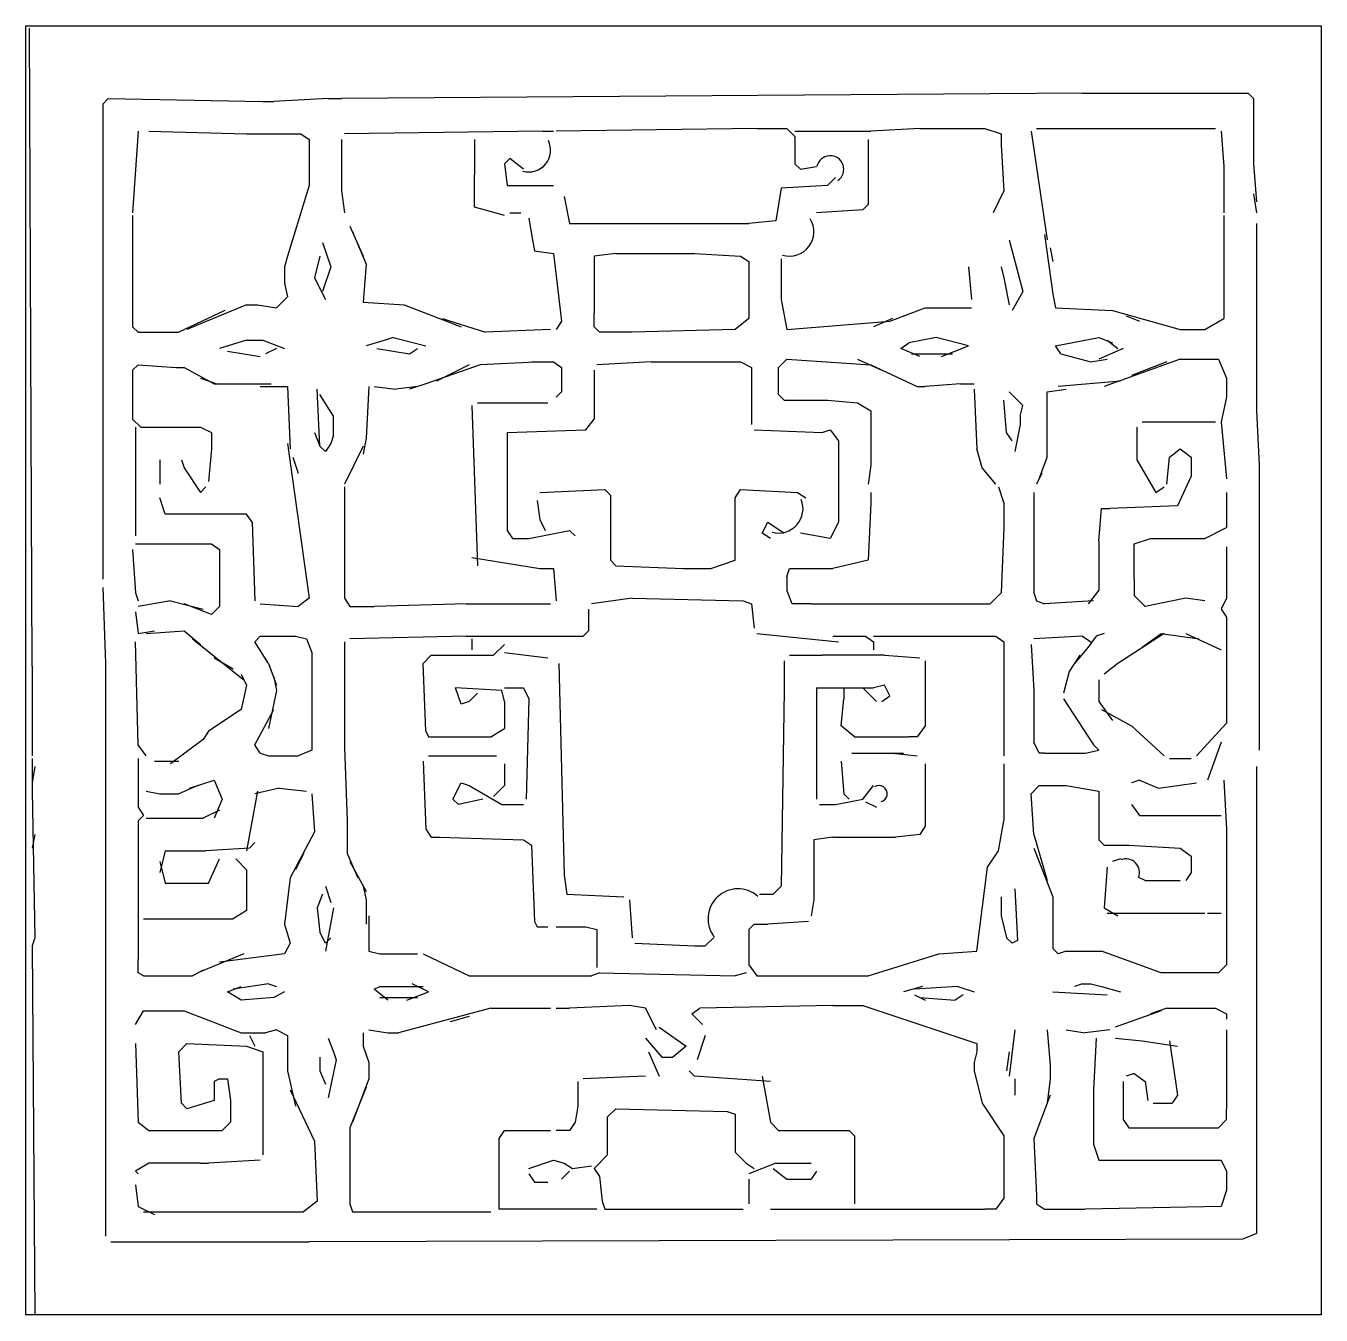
# Model space of a CAD drawing. Extents: x -42728 to 99010, y -18674 to 47645.
# Drawn here: x 66834 to 69220, y 41670 to 44044 of the extents above; entities that cross this region are included whole.
import ezdxf

# ---------------------------------------------------------------- set-up
doc = ezdxf.new("R2010")
doc.units = 0
doc.header["$LTSCALE"] = 100
doc.header["$MEASUREMENT"] = 0
doc.layers.get('0').update_dxf_attribs({"linetype": 'CONTINUOUS'})
doc.layers.add('家具', color=223, linetype='CONTINUOUS')
doc.styles.get("Standard").update_dxf_attribs({"font": 'ISOCP'})

# ---------------------------------------------------------------- blocks, each defined once
blk = doc.blocks.new('A$C6E686667')
at = {"layer": '家具', "color": 3}
for p, q in [((1966.8, 3522.3), (1966.8, 5896.3)), ((1966.8, 5896.3), (4353.1, 5896.3)), ((4353.1, 5896.3), (4353.1, 3522.3)), ((1978.5, 4717.2), (1973.5, 5892.4)), ((2108.5, 5752.3), (2118.5, 5762.3)), ((2108.5, 5752.3), (2108.5, 5722.3)), ((2118.5, 5762.3), (2403.5, 5757.3)), ((2403.5, 5757.3), (2423.5, 5757.3)), ((2523.5, 5762.3), (2423.5, 5757.3)), ((2523.5, 5762.3), (2548.5, 5762.3)), ((3913.7, 5772.3), (2548.5, 5762.3)), ((3913.7, 5772.3), (4038.7, 5772.3)), ((4038.7, 5772.3), (4183.8, 5772.3)), ((4183.8, 5772.3), (4218.8, 5772.3)), ((4218.8, 5772.3), (4228.8, 5762.3)), ((4228.8, 5762.3), (4228.8, 5642.3)), ((2108.5, 5722.3), (2108.5, 5162.3)), ((3313.6, 5707.3), (2943.6, 5702.3)), ((3313.6, 5707.3), (3328.6, 5707.3)), ((3328.6, 5707.3), (3343.6, 5707.3)), ((3343.6, 5707.3), (3368.7, 5707.3)), ((3368.7, 5707.3), (3383.7, 5692.3)), ((3613.7, 5707.3), (3523.7, 5702.3)), ((3613.7, 5707.3), (3708.7, 5707.3)), ((3708.7, 5707.3), (3733.7, 5707.3)), ((3733.7, 5707.3), (3763.7, 5697.3)), ((3828.7, 5707.3), (3853.7, 5707.3)), ((3853.7, 5707.3), (4158.8, 5707.3)), ((2173.5, 5702.3), (2163.5, 5552.3)), ((2193.5, 5702.3), (2373.5, 5697.3)), ((2373.5, 5697.3), (2403.5, 5697.3)), ((2403.5, 5697.3), (2473.5, 5697.3)), ((2473.5, 5697.3), (2488.5, 5687.3)), ((2488.5, 5687.3), (2488.5, 5667.3)), ((2548.5, 5687.3), (2548.5, 5592.3)), ((2918.6, 5702.3), (2553.5, 5697.3)), ((2793.6, 5687.3), (2793.6, 5662.3)), ((2918.6, 5702.3), (2938.6, 5702.3)), ((3383.7, 5702.3), (3503.7, 5702.3)), ((3383.7, 5692.3), (3383.7, 5642.3)), ((3503.7, 5702.3), (3523.7, 5702.3)), ((3518.7, 5687.3), (3518.7, 5567.3)), ((3763.7, 5697.3), (3763.7, 5677.3)), ((3818.7, 5702.3), (3848.7, 5502.3)), ((4168.8, 5702.3), (4173.8, 5637.3)), ((2488.5, 5667.3), (2488.5, 5602.3)), ((2793.6, 5662.3), (2793.6, 5637.3)), ((3763.7, 5677.3), (3768.7, 5592.3)), ((2793.6, 5637.3), (2793.6, 5622.3)), ((2858.6, 5652.3), (2848.6, 5642.3)), ((2848.6, 5642.3), (2853.6, 5602.3)), ((2883.6, 5632.3), (2858.6, 5652.3)), ((3383.7, 5642.3), (3393.7, 5632.3)), ((3393.7, 5632.3), (3423.7, 5637.3)), ((4173.8, 5637.3), (4173.8, 5552.3)), ((4228.8, 5642.3), (4233.8, 5572.3)), ((2793.6, 5562.3), (2793.6, 5622.3)), ((3458.7, 5617.3), (3443.7, 5602.3)), ((2488.5, 5602.3), (2448.5, 5472.3)), ((2548.5, 5592.3), (2553.5, 5552.3)), ((2853.6, 5602.3), (2938.6, 5602.3)), ((3358.6, 5597.3), (3348.6, 5537.3)), ((3443.7, 5602.3), (3358.6, 5597.3)), ((3768.7, 5592.3), (3748.7, 5552.3)), ((4228.8, 5587.3), (4233.8, 5552.3)), ((2848.6, 5547.3), (2793.6, 5562.3)), ((2958.6, 5582.3), (2968.6, 5532.3)), ((3518.7, 5567.3), (3508.7, 5557.3)), ((2163.5, 5547.3), (2163.5, 5492.3)), ((2858.6, 5552.3), (2878.6, 5552.3)), ((2893.6, 5542.3), (2898.6, 5512.3)), ((3348.6, 5537.3), (3298.6, 5532.3)), ((3508.7, 5557.3), (3423.7, 5552.3)), ((4173.8, 5547.3), (4173.8, 5357.3)), ((2563.5, 5527.3), (2588.5, 5472.3)), ((2568.5, 5517.3), (2593.6, 5457.3)), ((2968.6, 5532.3), (3043.6, 5532.3)), ((3043.6, 5532.3), (3253.6, 5532.3)), ((3253.6, 5532.3), (3268.6, 5532.3)), ((3268.6, 5532.3), (3298.6, 5532.3)), ((4233.8, 5532.3), (4233.8, 5517.3)), ((4233.8, 5517.3), (4233.8, 5372.3)), ((2163.5, 5492.3), (2163.5, 5472.3)), ((2513.5, 5497.3), (2528.5, 5452.3)), ((2898.6, 5512.3), (2903.6, 5482.3)), ((3778.7, 5502.3), (3803.7, 5407.3)), ((3843.7, 5512.3), (3858.7, 5402.3)), ((2163.5, 5472.3), (2163.5, 5432.3)), ((2448.5, 5472.3), (2443.5, 5452.3)), ((2508.5, 5472.3), (2498.5, 5432.3)), ((2903.6, 5482.3), (2938.6, 5477.3)), ((2938.6, 5477.3), (2953.6, 5352.3)), ((3053.6, 5477.3), (3013.6, 5472.3)), ((3013.6, 5472.3), (3013.6, 5367.3)), ((3053.6, 5477.3), (3168.6, 5477.3)), ((3168.6, 5477.3), (3198.6, 5477.3)), ((3198.6, 5477.3), (3283.6, 5472.3)), ((3283.6, 5472.3), (3298.6, 5462.3)), ((3358.6, 5467.3), (3358.6, 5392.3)), ((3853.7, 5487.3), (3858.7, 5462.3)), ((2443.5, 5452.3), (2443.5, 5422.3)), ((2528.5, 5452.3), (2513.5, 5407.3)), ((2593.6, 5457.3), (2588.5, 5387.3)), ((3298.6, 5462.3), (3298.6, 5432.3)), ((3703.7, 5452.3), (3708.7, 5392.3)), ((3763.7, 5452.3), (3768.7, 5432.3)), ((2163.5, 5432.3), (2163.5, 5407.3)), ((2443.5, 5422.3), (2448.5, 5397.3)), ((2498.5, 5432.3), (2518.5, 5392.3)), ((3298.6, 5432.3), (3298.6, 5357.3)), ((3768.7, 5432.3), (3778.7, 5382.3)), ((2163.5, 5407.3), (2163.5, 5342.3)), ((2448.5, 5397.3), (2428.5, 5377.3)), ((3803.7, 5407.3), (3783.7, 5372.3)), ((3858.7, 5402.3), (3863.7, 5377.3)), ((2333.5, 5372.3), (2248.5, 5332.3)), ((2373.5, 5382.3), (2263.5, 5337.3)), ((2373.5, 5382.3), (2393.5, 5382.3)), ((2393.5, 5382.3), (2428.5, 5377.3)), ((2588.5, 5387.3), (2663.6, 5382.3)), ((2663.6, 5382.3), (2768.6, 5342.3)), ((3358.6, 5392.3), (3368.7, 5337.3)), ((3558.7, 5352.3), (3623.7, 5377.3)), ((3623.7, 5377.3), (3708.7, 5377.3)), ((3863.7, 5377.3), (3968.7, 5372.3)), ((3968.7, 5372.3), (4093.7, 5337.3)), ((4233.8, 5372.3), (4233.8, 5337.3)), ((2733.6, 5357.3), (2813.6, 5332.3)), ((2953.6, 5352.3), (2943.6, 5337.3)), ((3013.6, 5342.3), (3013.6, 5367.3)), ((3298.6, 5357.3), (3273.6, 5337.3)), ((3368.7, 5337.3), (3558.7, 5352.3)), ((3563.7, 5357.3), (3528.7, 5342.3)), ((3993.7, 5362.3), (4018.7, 5352.3)), ((4138.8, 5337.3), (4173.8, 5357.3)), ((2163.5, 5342.3), (2173.5, 5332.3)), ((2173.5, 5332.3), (2248.5, 5332.3)), ((2643.6, 5322.3), (2628.6, 5317.3)), ((2643.6, 5322.3), (2703.6, 5307.3)), ((2933.6, 5337.3), (2813.6, 5332.3)), ((3023.6, 5332.3), (3013.6, 5342.3)), ((3083.6, 5332.3), (3023.6, 5332.3)), ((3273.6, 5337.3), (3083.6, 5332.3)), ((3643.7, 5322.3), (3593.7, 5312.3)), ((3703.7, 5307.3), (3643.7, 5322.3)), ((3863.7, 5307.3), (3943.7, 5322.3)), ((3943.7, 5322.3), (3968.7, 5312.3)), ((4093.7, 5337.3), (4138.8, 5337.3)), ((4233.8, 5337.3), (4233.8, 5312.3)), ((2373.5, 5317.3), (2323.5, 5302.3)), ((2373.5, 5317.3), (2403.5, 5317.3)), ((2403.5, 5317.3), (2443.5, 5302.3)), ((2428.5, 5302.3), (2408.5, 5292.3)), ((2628.6, 5317.3), (2593.6, 5307.3)), ((2613.6, 5302.3), (2673.6, 5292.3)), ((2673.6, 5292.3), (2688.6, 5302.3)), ((3578.7, 5302.3), (3593.7, 5312.3)), ((3613.7, 5287.3), (3578.7, 5302.3)), ((3653.7, 5287.3), (3703.7, 5307.3)), ((3873.7, 5292.3), (3863.7, 5307.3)), ((3988.7, 5302.3), (3943.7, 5282.3)), ((3958.7, 5317.3), (3978.7, 5302.3)), ((4233.8, 5312.3), (4233.8, 5297.3)), ((2338.5, 5297.3), (2398.5, 5287.3)), ((2918.6, 5277.3), (2803.6, 5272.3)), ((2898.6, 5277.3), (2938.6, 5277.3)), ((2938.6, 5277.3), (2953.6, 5267.3)), ((3118.6, 5277.3), (3018.6, 5272.3)), ((3118.6, 5277.3), (3138.6, 5277.3)), ((3138.6, 5277.3), (3283.6, 5277.3)), ((3283.6, 5277.3), (3303.6, 5267.3)), ((3353.6, 5267.3), (3368.7, 5282.3)), ((3368.7, 5282.3), (3523.7, 5272.3)), ((3498.7, 5282.3), (3543.7, 5262.3)), ((3598.7, 5292.3), (3673.7, 5292.3)), ((3873.7, 5292.3), (3928.7, 5277.3)), ((3928.7, 5277.3), (3958.7, 5282.3)), ((4093.7, 5282.3), (3953.7, 5232.3)), ((4068.7, 5277.3), (4003.7, 5252.3)), ((4093.7, 5282.3), (4163.8, 5282.3)), ((4163.8, 5282.3), (4178.8, 5247.3)), ((4233.8, 5297.3), (4233.8, 5277.3)), ((4233.8, 5277.3), (4233.8, 5262.3)), ((2163.5, 5262.3), (2173.5, 5272.3)), ((2163.5, 5262.3), (2163.5, 5247.3)), ((2173.5, 5272.3), (2243.5, 5267.3)), ((2243.5, 5267.3), (2258.5, 5267.3)), ((2258.5, 5267.3), (2313.5, 5237.3)), ((2803.6, 5272.3), (2703.6, 5237.3)), ((2783.6, 5272.3), (2723.6, 5242.3)), ((2953.6, 5267.3), (2953.6, 5222.3)), ((3013.6, 5262.3), (3013.6, 5172.3)), ((3303.6, 5267.3), (3303.6, 5247.3)), ((3353.6, 5217.3), (3353.6, 5267.3)), ((3523.7, 5272.3), (3608.7, 5232.3)), ((4233.8, 5262.3), (4233.8, 5227.3)), ((2163.5, 5247.3), (2163.5, 5232.3)), ((2163.5, 5232.3), (2163.5, 5172.3)), ((2288.5, 5247.3), (2318.5, 5237.3)), ((2313.5, 5237.3), (2418.5, 5237.3)), ((2398.5, 5232.3), (2448.5, 5232.3)), ((2448.5, 5232.3), (2453.5, 5117.3)), ((2508.5, 5122.3), (2503.5, 5227.3)), ((2598.6, 5232.3), (2593.6, 5137.3)), ((2608.6, 5232.3), (2648.6, 5227.3)), ((2688.6, 5232.3), (2648.6, 5227.3)), ((2703.6, 5237.3), (2673.6, 5227.3)), ((3303.6, 5247.3), (3303.6, 5162.3)), ((3608.7, 5232.3), (3623.7, 5232.3)), ((3688.7, 5237.3), (3623.7, 5232.3)), ((3688.7, 5237.3), (3713.7, 5237.3)), ((3713.7, 5227.3), (3718.7, 5117.3)), ((3848.7, 5222.3), (3883.7, 5227.3)), ((3983.7, 5242.3), (3868.7, 5232.3)), ((4178.8, 5247.3), (4178.8, 5212.3)), ((4233.8, 5227.3), (4233.8, 5187.3)), ((2533.5, 5177.3), (2508.5, 5217.3)), ((2798.6, 5202.3), (2813.6, 5202.3)), ((2813.6, 5202.3), (2928.6, 5202.3)), ((2953.6, 5222.3), (2943.6, 5212.3)), ((3353.6, 5217.3), (3363.7, 5207.3)), ((3363.7, 5207.3), (3443.7, 5207.3)), ((3443.7, 5207.3), (3498.7, 5202.3)), ((3498.7, 5202.3), (3523.7, 5187.3)), ((3773.7, 5147.3), (3768.7, 5207.3)), ((3803.7, 5197.3), (3778.7, 5222.3)), ((3848.7, 5102.3), (3848.7, 5222.3)), ((4178.8, 5212.3), (4168.8, 5167.3)), ((2788.6, 5197.3), (2798.6, 4902.2)), ((3523.7, 5187.3), (3523.7, 5172.3)), ((3798.7, 5177.3), (3803.7, 5197.3)), ((4233.8, 5187.3), (4238.8, 5087.3)), ((2108.5, 5162.3), (2108.5, 5147.3)), ((2163.5, 5172.3), (2178.5, 5157.3)), ((2168.5, 5157.3), (2168.5, 5087.3)), ((2178.5, 5157.3), (2218.5, 5157.3)), ((2218.5, 5157.3), (2288.5, 5157.3)), ((2288.5, 5157.3), (2308.5, 5147.3)), ((2533.5, 5142.3), (2533.5, 5177.3)), ((2998.6, 5152.3), (3013.6, 5172.3)), ((3523.7, 5172.3), (3523.7, 5152.3)), ((3798.7, 5162.3), (3788.7, 5112.3)), ((3798.7, 5177.3), (3798.7, 5162.3)), ((4013.7, 5157.3), (4013.7, 5097.3)), ((4023.7, 5167.3), (4158.8, 5167.3)), ((4168.8, 5167.3), (4178.8, 5062.3)), ((2108.5, 5147.3), (2108.5, 4877.2)), ((2308.5, 5147.3), (2308.5, 5117.3)), ((2498.5, 5147.3), (2508.5, 5122.3)), ((2533.5, 5142.3), (2528.5, 5127.3)), ((2593.6, 5137.3), (2588.5, 5107.3)), ((2853.6, 5147.3), (2998.6, 5152.3)), ((2853.6, 5147.3), (2853.6, 4967.2)), ((3308.6, 5152.3), (3433.7, 5147.3)), ((3433.7, 5147.3), (3448.7, 5152.3)), ((3448.7, 5152.3), (3463.7, 5132.3)), ((3463.7, 5132.3), (3463.7, 4982.2)), ((3523.7, 5152.3), (3523.7, 5087.3)), ((3783.7, 5132.3), (3773.7, 5147.3)), ((2308.5, 5117.3), (2303.5, 5057.2)), ((2448.5, 5127.3), (2488.5, 4842.2)), ((2518.5, 5112.3), (2508.5, 5122.3)), ((2528.5, 5127.3), (2518.5, 5112.3)), ((2588.5, 5122.3), (2553.5, 5052.2)), ((3728.7, 5082.3), (3718.7, 5117.3)), ((4073.7, 5102.3), (4093.7, 5117.3)), ((4093.7, 5117.3), (4113.7, 5102.3)), ((2168.5, 5087.3), (2168.5, 5072.3)), ((2213.5, 5097.3), (2213.5, 5052.2)), ((2253.5, 5097.3), (2258.5, 5082.3)), ((2458.5, 5102.3), (2468.5, 5072.3)), ((3523.7, 5087.3), (3518.7, 5052.2)), ((3833.7, 5062.3), (3848.7, 5102.3)), ((4013.7, 5097.3), (4048.7, 5037.2)), ((4068.7, 5052.2), (4073.7, 5102.3)), ((4113.7, 5102.3), (4113.7, 5087.3)), ((4113.7, 5087.3), (4113.7, 5067.3)), ((4238.8, 5087.3), (4238.8, 5032.2)), ((2168.5, 5072.3), (2168.5, 4957.2)), ((2258.5, 5082.3), (2288.5, 5037.2)), ((3753.7, 5052.2), (3728.7, 5082.3)), ((3838.7, 5072.3), (3828.7, 5052.2)), ((4113.7, 5067.3), (4088.7, 5012.2)), ((2288.5, 5037.2), (2298.5, 5047.2)), ((2553.5, 5047.2), (2553.5, 4842.2)), ((2913.6, 5037.2), (3033.6, 5042.2)), ((3033.6, 5042.2), (3043.6, 5032.2)), ((3273.6, 5027.2), (3283.6, 5042.2)), ((3283.6, 5042.2), (3388.7, 5037.2)), ((3388.7, 5037.2), (3403.7, 5027.2)), ((3523.7, 5037.2), (3523.7, 5017.2)), ((3758.7, 5047.2), (3768.7, 5017.2)), ((3823.7, 5037.2), (3823.7, 4952.2)), ((4048.7, 5037.2), (4063.7, 5047.2)), ((4178.8, 5037.2), (4178.8, 4972.2)), ((2223.5, 4997.2), (2213.5, 5027.2)), ((2908.6, 5022.2), (2913.6, 4987.2)), ((3043.6, 5032.2), (3043.6, 4912.2)), ((3273.6, 4912.2), (3273.6, 5027.2)), ((3523.7, 5017.2), (3518.7, 4912.2)), ((3768.7, 5017.2), (3768.7, 4997.2)), ((4088.7, 5012.2), (3963.7, 5007.2)), ((4238.8, 5032.2), (4238.8, 4562.2)), ((2373.5, 4997.2), (2223.5, 4997.2)), ((2383.5, 4982.2), (2373.5, 4997.2)), ((3768.7, 4997.2), (3768.7, 4972.2)), ((3943.7, 4947.2), (3948.7, 5007.2)), ((3948.7, 5007.2), (3963.7, 5007.2)), ((2383.5, 4982.2), (2388.5, 4837.2)), ((2853.6, 4967.2), (2863.6, 4952.2)), ((2893.6, 4952.2), (2968.6, 4967.2)), ((2913.6, 4987.2), (2923.6, 4967.2)), ((2968.6, 4967.2), (2978.6, 4957.2)), ((3323.6, 4962.2), (3333.6, 4982.2)), ((3333.6, 4982.2), (3363.7, 4962.2)), ((3463.7, 4982.2), (3448.7, 4952.2)), ((3768.7, 4972.2), (3763.7, 4852.2)), ((4138.8, 4952.2), (4178.8, 4972.2)), ((2168.5, 4942.2), (2203.5, 4942.2)), ((2203.5, 4942.2), (2283.5, 4942.2)), ((2283.5, 4942.2), (2308.5, 4942.2)), ((2308.5, 4942.2), (2323.5, 4932.2)), ((2863.6, 4952.2), (2893.6, 4952.2)), ((3338.6, 4952.2), (3323.6, 4962.2)), ((3448.7, 4952.2), (3393.7, 4962.2)), ((3823.7, 4952.2), (3823.7, 4937.2)), ((3943.7, 4947.2), (3943.7, 4857.2)), ((4008.7, 4942.2), (4038.7, 4952.2)), ((4008.7, 4877.2), (4008.7, 4942.2)), ((4038.7, 4952.2), (4058.7, 4952.2)), ((4058.7, 4952.2), (4073.7, 4952.2)), ((4073.7, 4952.2), (4098.7, 4952.2)), ((4098.7, 4952.2), (4138.8, 4952.2)), ((2163.5, 4932.2), (2168.5, 4852.2)), ((2323.5, 4932.2), (2323.5, 4827.2)), ((2788.6, 4917.2), (2913.6, 4897.2)), ((3823.7, 4937.2), (3823.7, 4922.2)), ((3823.7, 4922.2), (3823.7, 4852.2)), ((4178.8, 4937.2), (4178.8, 4842.2)), ((2913.6, 4897.2), (2938.6, 4897.2)), ((2938.6, 4897.2), (2943.6, 4837.2)), ((3043.6, 4912.2), (3053.6, 4902.2)), ((3053.6, 4902.2), (3178.6, 4897.2)), ((3178.6, 4897.2), (3228.6, 4897.2)), ((3228.6, 4897.2), (3273.6, 4912.2)), ((3368.7, 4882.2), (3373.7, 4897.2)), ((3373.7, 4897.2), (3438.7, 4897.2)), ((3438.7, 4897.2), (3453.7, 4897.2)), ((3518.7, 4912.2), (3453.7, 4897.2)), ((3368.7, 4882.2), (3368.7, 4857.2)), ((4008.7, 4877.2), (4008.7, 4847.2)), ((2108.5, 4862.2), (2113.5, 4722.2)), ((2168.5, 4852.2), (2173.5, 4837.2)), ((3378.7, 4832.2), (3368.7, 4857.2)), ((3763.7, 4852.2), (3743.7, 4832.2)), ((3823.7, 4852.2), (3828.7, 4837.2)), ((3943.7, 4857.2), (3923.7, 4832.2)), ((4028.7, 4827.2), (4008.7, 4847.2)), ((2233.5, 4837.2), (2173.5, 4827.2)), ((2233.5, 4837.2), (2293.5, 4822.2)), ((2308.5, 4812.2), (2258.5, 4832.2)), ((2323.5, 4827.2), (2308.5, 4812.2)), ((2398.5, 4832.2), (2468.5, 4827.2)), ((2488.5, 4842.2), (2468.5, 4827.2)), ((2553.5, 4842.2), (2563.5, 4827.2)), ((2563.5, 4827.2), (2608.6, 4827.2)), ((2778.6, 4832.2), (2608.6, 4827.2)), ((2778.6, 4832.2), (2793.6, 4832.2)), ((2793.6, 4832.2), (2933.6, 4832.2)), ((3003.6, 4822.2), (3003.6, 4782.2)), ((3083.6, 4842.2), (3008.6, 4832.2)), ((3083.6, 4842.2), (3288.6, 4837.2)), ((3288.6, 4837.2), (3303.6, 4832.2)), ((3303.6, 4832.2), (3308.6, 4787.2)), ((3413.7, 4832.2), (3378.7, 4832.2)), ((3413.7, 4832.2), (3743.7, 4832.2)), ((3828.7, 4837.2), (3843.7, 4832.2)), ((3933.7, 4837.2), (3843.7, 4832.2)), ((4103.7, 4842.2), (4028.7, 4827.2)), ((4138.8, 4837.2), (4103.7, 4842.2)), ((4178.8, 4842.2), (4168.8, 4822.2)), ((4168.8, 4822.2), (4178.8, 4807.2)), ((2168.5, 4817.2), (2173.5, 4777.2)), ((4178.8, 4807.2), (4178.8, 4767.2)), ((2173.5, 4777.2), (2203.5, 4782.2)), ((2188.5, 4777.2), (2258.5, 4782.2)), ((2258.5, 4782.2), (2288.5, 4757.2)), ((2993.6, 4772.2), (3003.6, 4782.2)), ((3313.6, 4777.2), (3463.7, 4762.2)), ((3953.7, 4777.2), (3938.7, 4772.2)), ((4063.7, 4777.2), (3978.7, 4722.2)), ((4023.7, 4752.2), (4058.7, 4777.2)), ((4058.7, 4777.2), (4128.7, 4767.2)), ((4103.7, 4777.2), (4168.8, 4747.2)), ((2173.5, 4572.2), (2168.5, 4762.2)), ((2273.5, 4767.2), (2368.5, 4692.2)), ((2388.5, 4762.2), (2398.5, 4772.2)), ((2413.5, 4722.2), (2388.5, 4762.2)), ((2398.5, 4772.2), (2463.5, 4772.2)), ((2463.5, 4772.2), (2483.5, 4767.2)), ((2483.5, 4767.2), (2493.5, 4742.2)), ((2553.5, 4762.2), (2553.5, 4747.2)), ((2778.6, 4772.2), (2563.5, 4767.2)), ((2778.6, 4772.2), (2798.6, 4772.2)), ((2788.6, 4767.2), (2788.6, 4747.2)), ((2798.6, 4772.2), (2833.6, 4772.2)), ((2848.6, 4757.2), (2828.6, 4737.2)), ((2833.6, 4772.2), (2883.6, 4772.2)), ((2883.6, 4772.2), (2918.6, 4772.2)), ((2918.6, 4772.2), (2993.6, 4772.2)), ((3453.7, 4772.2), (3468.7, 4772.2)), ((3468.7, 4772.2), (3513.7, 4772.2)), ((3513.7, 4772.2), (3528.7, 4762.2)), ((3528.7, 4772.2), (3753.7, 4772.2)), ((3528.7, 4762.2), (3528.7, 4747.2)), ((3753.7, 4772.2), (3768.7, 4762.2)), ((3768.7, 4762.2), (3768.7, 4732.2)), ((3818.7, 4757.2), (3823.7, 4672.2)), ((3913.7, 4772.2), (3823.7, 4767.2)), ((3923.7, 4752.2), (3898.7, 4722.2)), ((3913.7, 4772.2), (3928.7, 4762.2)), ((3938.7, 4772.2), (3923.7, 4752.2)), ((4178.8, 4767.2), (4178.8, 4727.2)), ((2313.5, 4732.2), (2348.5, 4712.2)), ((2493.5, 4742.2), (2493.5, 4562.2)), ((2553.5, 4747.2), (2553.5, 4692.2)), ((2698.6, 4722.2), (2713.6, 4737.2)), ((2713.6, 4737.2), (2768.6, 4737.2)), ((2768.6, 4737.2), (2798.6, 4737.2)), ((2798.6, 4737.2), (2828.6, 4737.2)), ((2848.6, 4742.2), (2928.6, 4732.2)), ((3363.7, 4727.2), (3363.7, 4672.2)), ((3373.7, 4737.2), (3408.7, 4737.2)), ((3408.7, 4737.2), (3433.7, 4737.2)), ((3473.7, 4737.2), (3433.7, 4737.2)), ((3548.7, 4737.2), (3473.7, 4737.2)), ((3548.7, 4737.2), (3613.7, 4732.2)), ((3623.7, 4727.2), (3623.7, 4667.2)), ((3768.7, 4732.2), (3768.7, 4717.2)), ((3908.7, 4737.2), (3888.7, 4707.2)), ((4178.8, 4727.2), (4178.8, 4612.2)), ((1978.5, 4717.2), (1978.5, 4702.2)), ((1978.5, 4702.2), (1978.5, 4667.2)), ((2113.5, 4722.2), (2113.5, 4697.2)), ((2363.5, 4702.2), (2373.5, 4682.2)), ((2413.5, 4722.2), (2428.5, 4682.2)), ((2703.6, 4597.2), (2698.6, 4722.2)), ((2948.6, 4722.2), (2958.6, 4332.2)), ((3768.7, 4717.2), (3768.7, 4692.2)), ((3888.7, 4707.2), (3878.7, 4667.2)), ((3978.7, 4722.2), (3953.7, 4702.2)), ((2113.5, 4697.2), (2113.5, 3837.1)), ((2373.5, 4682.2), (2363.5, 4637.2)), ((2423.5, 4697.2), (2428.5, 4672.2)), ((2553.5, 4692.2), (2553.5, 4637.2)), ((2843.6, 4672.2), (2758.6, 4677.2)), ((2768.6, 4647.2), (2758.6, 4677.2)), ((2848.6, 4677.2), (2883.6, 4677.2)), ((2883.6, 4677.2), (2893.6, 4657.2)), ((3423.7, 4677.2), (3528.7, 4677.2)), ((3423.7, 4677.2), (3423.7, 4647.2)), ((3473.7, 4677.2), (3473.7, 4657.2)), ((3508.7, 4677.2), (3533.7, 4652.2)), ((3548.7, 4682.2), (3528.7, 4677.2)), ((3558.7, 4662.2), (3548.7, 4682.2)), ((3768.7, 4692.2), (3768.7, 4632.2)), ((3943.7, 4692.2), (3943.7, 4672.2)), ((1978.5, 4667.2), (1978.5, 4647.2)), ((2428.5, 4672.2), (2413.5, 4602.2)), ((2798.6, 4667.2), (2783.6, 4652.2)), ((2848.6, 4652.2), (2843.6, 4672.2)), ((2893.6, 4657.2), (2888.6, 4472.2)), ((3363.7, 4672.2), (3358.6, 4312.2)), ((3468.7, 4607.2), (3473.7, 4657.2)), ((3543.7, 4652.2), (3558.7, 4662.2)), ((3623.7, 4667.2), (3623.7, 4632.2)), ((3823.7, 4672.2), (3823.7, 4657.2)), ((3823.7, 4657.2), (3823.7, 4577.2)), ((3878.7, 4657.2), (3933.7, 4572.2)), ((3943.7, 4672.2), (3943.7, 4652.2)), ((1978.5, 4647.2), (1978.5, 4552.2)), ((2363.5, 4637.2), (2303.5, 4597.2)), ((2388.5, 4572.2), (2423.5, 4637.2)), ((2553.5, 4637.2), (2553.5, 4622.2)), ((2783.6, 4652.2), (2768.6, 4647.2)), ((2848.6, 4652.2), (2848.6, 4602.2)), ((3423.7, 4647.2), (3423.7, 4617.2)), ((3623.7, 4652.2), (3623.7, 4607.2)), ((3768.7, 4632.2), (3768.7, 4612.2)), ((3943.7, 4652.2), (3968.7, 4617.2)), ((3948.7, 4637.2), (4003.7, 4607.2)), ((2553.5, 4622.2), (2553.5, 4567.2)), ((3423.7, 4617.2), (3423.7, 4472.2)), ((3493.7, 4587.2), (3468.7, 4607.2)), ((3623.7, 4607.2), (3608.7, 4587.2)), ((3768.7, 4612.2), (3768.7, 4587.2)), ((4003.7, 4607.2), (4063.7, 4552.2)), ((4178.8, 4612.2), (4123.7, 4552.2)), ((2293.5, 4582.2), (2233.5, 4537.2)), ((2303.5, 4597.2), (2293.5, 4582.2)), ((2703.6, 4597.2), (2708.6, 4587.2)), ((2708.6, 4587.2), (2778.6, 4587.2)), ((2778.6, 4587.2), (2798.6, 4587.2)), ((2798.6, 4587.2), (2823.6, 4587.2)), ((2823.6, 4587.2), (2848.6, 4602.2)), ((3493.7, 4587.2), (3518.7, 4587.2)), ((3518.7, 4587.2), (3593.7, 4587.2)), ((3608.7, 4587.2), (3593.7, 4587.2)), ((3768.7, 4587.2), (3768.7, 4552.2)), ((2188.5, 4552.2), (2173.5, 4572.2)), ((2398.5, 4557.2), (2388.5, 4572.2)), ((2493.5, 4562.2), (2468.5, 4552.2)), ((2553.5, 4567.2), (2558.5, 4432.2)), ((3833.7, 4557.2), (3823.7, 4577.2)), ((3918.7, 4557.2), (3943.7, 4562.2)), ((3943.7, 4562.2), (3933.7, 4572.2)), ((4168.8, 4577.2), (4143.8, 4507.2)), ((1978.5, 4547.2), (1978.5, 4487.2)), ((2173.5, 4547.2), (2173.5, 4507.2)), ((2203.5, 4542.2), (2248.5, 4542.2)), ((2398.5, 4557.2), (2413.5, 4552.2)), ((2413.5, 4552.2), (2448.5, 4552.2)), ((2448.5, 4552.2), (2468.5, 4552.2)), ((2698.6, 4542.2), (2703.6, 4417.2)), ((2708.6, 4552.2), (2833.6, 4552.2)), ((2848.6, 4537.2), (2848.6, 4497.2)), ((3468.7, 4542.2), (3473.7, 4482.2)), ((3488.7, 4557.2), (3583.7, 4557.2)), ((3563.7, 4557.2), (3608.7, 4552.2)), ((3623.7, 4537.2), (3623.7, 4422.2)), ((3768.7, 4537.2), (3768.7, 4432.2)), ((3843.7, 4557.2), (3833.7, 4557.2)), ((3843.7, 4557.2), (3918.7, 4557.2)), ((4073.7, 4547.2), (4113.7, 4547.2)), ((1983.5, 4532.2), (1978.5, 4502.2)), ((4233.8, 4532.2), (4233.8, 3672.1)), ((1978.5, 4487.2), (1983.5, 4217.1)), ((2173.5, 4507.2), (2173.5, 4487.2)), ((2173.5, 4487.2), (2173.5, 4457.2)), ((2188.5, 4487.2), (2213.5, 4482.2)), ((2283.5, 4497.2), (2248.5, 4482.2)), ((2268.5, 4492.2), (2313.5, 4507.2)), ((2313.5, 4507.2), (2328.5, 4472.2)), ((2393.5, 4487.2), (2373.5, 4377.2)), ((2433.5, 4492.2), (2388.5, 4482.2)), ((2433.5, 4492.2), (2483.5, 4487.2)), ((2753.6, 4472.2), (2768.6, 4502.2)), ((2768.6, 4502.2), (2783.6, 4497.2)), ((2783.6, 4497.2), (2843.6, 4462.2)), ((2848.6, 4497.2), (2828.6, 4477.2)), ((3508.7, 4472.2), (3528.7, 4497.2)), ((3818.7, 4482.2), (3833.7, 4497.2)), ((3833.7, 4497.2), (3883.7, 4497.2)), ((3883.7, 4497.2), (3943.7, 4487.2)), ((3943.7, 4487.2), (3943.7, 4397.2)), ((4018.7, 4507.2), (4003.7, 4502.2)), ((4018.7, 4507.2), (4053.7, 4492.2)), ((4053.7, 4492.2), (4123.7, 4502.2)), ((4173.8, 4507.2), (4178.8, 4417.2)), ((2213.5, 4482.2), (2233.5, 4482.2)), ((2233.5, 4482.2), (2248.5, 4482.2)), ((2328.5, 4472.2), (2313.5, 4437.2)), ((2493.5, 4482.2), (2498.5, 4412.2)), ((2763.6, 4462.2), (2753.6, 4472.2)), ((2808.6, 4472.2), (2763.6, 4462.2)), ((3458.7, 4462.2), (3508.7, 4472.2)), ((3473.7, 4482.2), (3483.7, 4472.2)), ((3513.7, 4467.2), (3533.7, 4457.2)), ((3823.7, 4407.2), (3818.7, 4482.2)), ((2173.5, 4457.2), (2183.5, 4442.2)), ((2183.5, 4442.2), (2173.5, 4432.2)), ((2323.5, 4452.2), (2293.5, 4437.2)), ((2843.6, 4462.2), (2883.6, 4462.2)), ((3428.7, 4462.2), (3458.7, 4462.2)), ((4003.7, 4462.2), (4018.7, 4442.2)), ((4018.7, 4442.2), (4168.8, 4442.2)), ((2173.5, 4432.2), (2173.5, 4272.1)), ((2188.5, 4437.2), (2208.5, 4437.2)), ((2208.5, 4437.2), (2273.5, 4437.2)), ((2273.5, 4437.2), (2293.5, 4437.2)), ((2558.5, 4432.2), (2558.5, 4397.2)), ((2703.6, 4417.2), (2713.6, 4402.2)), ((3623.7, 4422.2), (3613.7, 4407.2)), ((3758.7, 4377.2), (3768.7, 4432.2)), ((4178.8, 4417.2), (4178.8, 4287.1)), ((1983.5, 4407.2), (1978.5, 4382.2)), ((2388.5, 4392.2), (2378.5, 4382.2)), ((2498.5, 4412.2), (2453.5, 4327.2)), ((2558.5, 4397.2), (2558.5, 4372.2)), ((2713.6, 4402.2), (2728.6, 4402.2)), ((2728.6, 4402.2), (2883.6, 4397.2)), ((2883.6, 4397.2), (2898.6, 4387.2)), ((3453.7, 4402.2), (3418.7, 4397.2)), ((3418.7, 4397.2), (3418.7, 4387.2)), ((3453.7, 4402.2), (3543.7, 4402.2)), ((3543.7, 4402.2), (3568.7, 4402.2)), ((3613.7, 4407.2), (3568.7, 4402.2)), ((3823.7, 4407.2), (3848.7, 4322.2)), ((3943.7, 4397.2), (3953.7, 4387.2)), ((2223.5, 4377.2), (2213.5, 4337.2)), ((2223.5, 4377.2), (2253.5, 4377.2)), ((2253.5, 4377.2), (2298.5, 4377.2)), ((2378.5, 4382.2), (2298.5, 4377.2)), ((2478.5, 4372.2), (2463.5, 4342.2)), ((2558.5, 4372.2), (2578.5, 4327.2)), ((2898.6, 4387.2), (2903.6, 4247.1)), ((3418.7, 4387.2), (3418.7, 4302.2)), ((3738.7, 4347.2), (3758.7, 4377.2)), ((3823.7, 4382.2), (3858.7, 4292.2)), ((3953.7, 4387.2), (3998.7, 4387.2)), ((3998.7, 4387.2), (4093.7, 4382.2)), ((4093.7, 4382.2), (4113.7, 4367.2)), ((4113.7, 4367.2), (4113.7, 4337.2)), ((2213.5, 4357.2), (2223.5, 4317.2)), ((2303.5, 4317.2), (2323.5, 4362.2)), ((2353.5, 4362.2), (2373.5, 4342.2)), ((2563.5, 4357.2), (2593.6, 4302.2)), ((3718.7, 4192.1), (3738.7, 4347.2)), ((3958.7, 4347.2), (3953.7, 4272.1)), ((3983.7, 4362.2), (3968.7, 4357.2)), ((2373.5, 4342.2), (2373.5, 4267.1)), ((2453.5, 4327.2), (2443.5, 4242.1)), ((2958.6, 4332.2), (2963.6, 4297.2)), ((4028.7, 4322.2), (4018.7, 4327.2)), ((4028.7, 4322.2), (4053.7, 4322.2)), ((4053.7, 4322.2), (4093.7, 4322.2)), ((4113.7, 4337.2), (4103.7, 4322.2)), ((2223.5, 4317.2), (2268.5, 4317.2)), ((2268.5, 4317.2), (2303.5, 4317.2)), ((2513.5, 4297.2), (2503.5, 4272.1)), ((2518.5, 4312.2), (2528.5, 4282.1)), ((2588.5, 4312.2), (2593.6, 4287.1)), ((2963.6, 4297.2), (3068.6, 4292.2)), ((3318.6, 4297.2), (3343.6, 4297.2)), ((3343.6, 4297.2), (3358.6, 4312.2)), ((3418.7, 4302.2), (3418.7, 4287.1)), ((3788.7, 4307.2), (3793.7, 4212.1)), ((2173.5, 4272.1), (2173.5, 4232.1)), ((2503.5, 4272.1), (2508.5, 4227.1)), ((2533.5, 4272.1), (2518.5, 4192.1)), ((2593.6, 4287.1), (2593.6, 4242.1)), ((3078.6, 4287.1), (3083.6, 4217.1)), ((3418.7, 4287.1), (3413.7, 4257.1)), ((3763.7, 4292.2), (3763.7, 4257.1)), ((3858.7, 4292.2), (3858.7, 4262.1)), ((3953.7, 4272.1), (3978.7, 4257.1)), ((4178.8, 4287.1), (4178.8, 4237.1)), ((2183.5, 4252.1), (2218.5, 4252.1)), ((2218.5, 4252.1), (2348.5, 4252.1)), ((2373.5, 4267.1), (2348.5, 4252.1)), ((2598.6, 4257.1), (2598.6, 4192.1)), ((3763.7, 4257.1), (3773.7, 4217.1)), ((3858.7, 4262.1), (3858.7, 4237.1)), ((3958.7, 4262.1), (4138.8, 4262.1)), ((4143.8, 4262.1), (4168.8, 4262.1)), ((2173.5, 4232.1), (2173.5, 4177.1)), ((2443.5, 4242.1), (2453.5, 4207.1)), ((2518.5, 4207.1), (2508.5, 4227.1)), ((2903.6, 4247.1), (2908.6, 4237.1)), ((2908.6, 4237.1), (2928.6, 4237.1)), ((2943.6, 4237.1), (2998.6, 4237.1)), ((2998.6, 4237.1), (3018.6, 4232.1)), ((3018.6, 4232.1), (3018.6, 4162.1)), ((3308.6, 4242.1), (3298.6, 4232.1)), ((3298.6, 4232.1), (3298.6, 4167.1)), ((3308.6, 4242.1), (3333.6, 4242.1)), ((3408.7, 4247.1), (3333.6, 4242.1)), ((3858.7, 4237.1), (3858.7, 4197.1)), ((4178.8, 4237.1), (4178.8, 4207.1)), ((1983.5, 4217.1), (1978.5, 4202.1)), ((1978.5, 4202.1), (1983.5, 3522.1)), ((2453.5, 4207.1), (2443.5, 4187.1)), ((2528.5, 4217.1), (2518.5, 4207.1)), ((3088.6, 4207.1), (3198.6, 4202.1)), ((3198.6, 4202.1), (3218.6, 4202.1)), ((3218.6, 4202.1), (3233.6, 4217.1)), ((3783.7, 4207.1), (3773.7, 4217.1)), ((3793.7, 4212.1), (3783.7, 4207.1)), ((4178.8, 4207.1), (4178.8, 4167.1)), ((2173.5, 4152.1), (2173.5, 4177.1)), ((2368.5, 4187.1), (2283.5, 4152.1)), ((2443.5, 4187.1), (2323.5, 4172.1)), ((2598.6, 4192.1), (2618.6, 4187.1)), ((2618.6, 4187.1), (2688.6, 4187.1)), ((2698.6, 4187.1), (2783.6, 4147.1)), ((3518.7, 4147.1), (3648.7, 4187.1)), ((3648.7, 4187.1), (3718.7, 4192.1)), ((3858.7, 4197.1), (3868.7, 4187.1)), ((3883.7, 4192.1), (3868.7, 4187.1)), ((3883.7, 4192.1), (3908.7, 4192.1)), ((3908.7, 4192.1), (3923.7, 4192.1)), ((3923.7, 4192.1), (3948.7, 4192.1)), ((4058.7, 4152.1), (3948.7, 4192.1)), ((2293.5, 4157.1), (2273.5, 4147.1)), ((3298.6, 4167.1), (3313.6, 4147.1)), ((4178.8, 4167.1), (4163.8, 4152.1)), ((2183.5, 4147.1), (2173.5, 4152.1)), ((2183.5, 4147.1), (2273.5, 4147.1)), ((2413.5, 4132.1), (2348.5, 4122.1)), ((2413.5, 4132.1), (2428.5, 4127.1)), ((2708.6, 4117.1), (2678.6, 4132.1)), ((2783.6, 4147.1), (2813.6, 4147.1)), ((2813.6, 4147.1), (2843.6, 4147.1)), ((2843.6, 4147.1), (3008.6, 4147.1)), ((3023.6, 4152.1), (3008.6, 4147.1)), ((3023.6, 4152.1), (3273.6, 4147.1)), ((3293.6, 4152.1), (3273.6, 4147.1)), ((3313.6, 4147.1), (3518.7, 4147.1)), ((3913.7, 4132.1), (3898.7, 4127.1)), ((3913.7, 4132.1), (3928.7, 4132.1)), ((3928.7, 4132.1), (3948.7, 4127.1)), ((4163.8, 4152.1), (4058.7, 4152.1)), ((2338.5, 4117.1), (2363.5, 4127.1)), ((2363.5, 4102.1), (2338.5, 4117.1)), ((2423.5, 4107.1), (2363.5, 4102.1)), ((2443.5, 4117.1), (2423.5, 4107.1)), ((2608.6, 4122.1), (2618.6, 4127.1)), ((2633.6, 4102.1), (2608.6, 4122.1)), ((2618.6, 4127.1), (2698.6, 4127.1)), ((2618.6, 4107.1), (2688.6, 4107.1)), ((2668.6, 4102.1), (2708.6, 4117.1)), ((3618.7, 4127.1), (3583.7, 4117.1)), ((3683.7, 4127.1), (3603.7, 4122.1)), ((3603.7, 4112.1), (3623.7, 4102.1)), ((3613.7, 4107.1), (3678.7, 4102.1)), ((3693.7, 4112.1), (3678.7, 4102.1)), ((3683.7, 4127.1), (3713.7, 4117.1)), ((3858.7, 4117.1), (3958.7, 4112.1)), ((3948.7, 4127.1), (3983.7, 4117.1)), ((2168.5, 4057.1), (2183.5, 4082.1)), ((2183.5, 4082.1), (2213.5, 4082.1)), ((2213.5, 4082.1), (2258.5, 4082.1)), ((2258.5, 4082.1), (2363.5, 4042.1)), ((2823.6, 4087.1), (2653.6, 4042.1)), ((2823.6, 4087.1), (2933.6, 4087.1)), ((2943.6, 4087.1), (2968.6, 4087.1)), ((3078.6, 4092.1), (2968.6, 4087.1)), ((3108.6, 4087.1), (3078.6, 4092.1)), ((3128.6, 4047.1), (3108.6, 4087.1)), ((3193.6, 4077.1), (3208.6, 4087.1)), ((3453.7, 4092.1), (3208.6, 4087.1)), ((3453.7, 4092.1), (3468.7, 4092.1)), ((3468.7, 4092.1), (3488.7, 4092.1)), ((3488.7, 4092.1), (3508.7, 4092.1)), ((3508.7, 4092.1), (3718.7, 4022.1)), ((4058.7, 4082.1), (3973.7, 4052.1)), ((4068.7, 4087.1), (4038.7, 4077.1)), ((4068.7, 4087.1), (4158.8, 4087.1)), ((4158.8, 4087.1), (4178.8, 4077.1)), ((2783.6, 4072.1), (2748.6, 4062.1)), ((3213.6, 4057.1), (3193.6, 4077.1)), ((4178.8, 4077.1), (4178.8, 4067.1)), ((2363.5, 4042.1), (2408.5, 4042.1)), ((2378.5, 4037.1), (2388.5, 4017.1)), ((2428.5, 4047.1), (2408.5, 4042.1)), ((2428.5, 4047.1), (2448.5, 4037.1)), ((2448.5, 4037.1), (2448.5, 3972.1)), ((2588.5, 4042.1), (2588.5, 4017.1)), ((2598.6, 4047.1), (2633.6, 4042.1)), ((2633.6, 4042.1), (2653.6, 4042.1)), ((3133.6, 4052.1), (3183.6, 4017.1)), ((3218.6, 4037.1), (3203.6, 3992.1)), ((3788.7, 4047.1), (3778.7, 3962.1)), ((3848.7, 4047.1), (3853.7, 3982.1)), ((3883.7, 4047.1), (3918.7, 4042.1)), ((3963.7, 4047.1), (3918.7, 4042.1)), ((4178.8, 4047.1), (4178.8, 3902.1)), ((2168.5, 4022.1), (2173.5, 3877.1)), ((2248.5, 4007.1), (2263.5, 4022.1)), ((2263.5, 4022.1), (2373.5, 4017.1)), ((2373.5, 4017.1), (2403.5, 4007.1)), ((2523.5, 4032.1), (2533.5, 4007.1)), ((2588.5, 4017.1), (2598.6, 3987.1)), ((3108.6, 4032.1), (3138.6, 3997.1)), ((3183.6, 4017.1), (3158.6, 3997.1)), ((3718.7, 4022.1), (3718.7, 4007.1)), ((3938.7, 4032.1), (3933.7, 3937.1)), ((3973.7, 4032.1), (4023.7, 4027.1)), ((4023.7, 4027.1), (4088.7, 4017.1)), ((4073.7, 4027.1), (4088.7, 3927.1)), ((2253.5, 3912.1), (2248.5, 4007.1)), ((2403.5, 4007.1), (2403.5, 3817.1)), ((2508.5, 3997.1), (2508.5, 3972.1)), ((2538.5, 3992.1), (2523.5, 3922.1)), ((2533.5, 4007.1), (2538.5, 3992.1)), ((2598.6, 3987.1), (2598.6, 3957.1)), ((3113.6, 4007.1), (3133.6, 3962.1)), ((3138.6, 3997.1), (3158.6, 3997.1)), ((3718.7, 4007.1), (3713.7, 3987.1)), ((3713.7, 3987.1), (3713.7, 3972.1)), ((3778.7, 4007.1), (3773.7, 3972.1)), ((2448.5, 3972.1), (2463.5, 3907.1)), ((2508.5, 3972.1), (2518.5, 3947.1)), ((3108.6, 3962.1), (2993.6, 3957.1)), ((3198.6, 3962.1), (3188.6, 3972.1)), ((3338.6, 3952.1), (3198.6, 3962.1)), ((3323.6, 3962.1), (3338.6, 3877.1)), ((3713.7, 3972.1), (3728.7, 3912.1)), ((3853.7, 3982.1), (3853.7, 3957.1)), ((4008.7, 3967.1), (3993.7, 3962.1)), ((4008.7, 3967.1), (4028.7, 3952.1)), ((2323.5, 3957.1), (2313.5, 3952.1)), ((2313.5, 3952.1), (2313.5, 3917.1)), ((2323.5, 3957.1), (2338.5, 3957.1)), ((2338.5, 3957.1), (2343.5, 3917.1)), ((2593.6, 3942.1), (2563.5, 3867.1)), ((2598.6, 3957.1), (2568.5, 3877.1)), ((2983.6, 3952.1), (2983.6, 3907.1)), ((3788.7, 3957.1), (3788.7, 3927.1)), ((3853.7, 3957.1), (3848.7, 3912.1)), ((3988.7, 3952.1), (3988.7, 3882.1)), ((4028.7, 3952.1), (4033.7, 3917.1)), ((2313.5, 3917.1), (2263.5, 3902.1)), ((2343.5, 3917.1), (2343.5, 3877.1)), ((2453.5, 3937.1), (2498.5, 3842.1)), ((3853.7, 3927.1), (3823.7, 3847.1)), ((3933.7, 3937.1), (3933.7, 3837.1)), ((4088.7, 3927.1), (4078.7, 3912.1)), ((2263.5, 3902.1), (2253.5, 3912.1)), ((2983.6, 3907.1), (2978.6, 3877.1)), ((3038.6, 3887.1), (3053.6, 3902.1)), ((3053.6, 3902.1), (3258.6, 3897.1)), ((3258.6, 3897.1), (3273.6, 3892.1)), ((3273.6, 3892.1), (3273.6, 3822.1)), ((3728.7, 3912.1), (3768.7, 3852.1)), ((4043.7, 3912.1), (4078.7, 3912.1)), ((4178.8, 3882.1), (4178.8, 3902.1)), ((2173.5, 3877.1), (2193.5, 3862.1)), ((2328.5, 3862.1), (2343.5, 3877.1)), ((2563.5, 3867.1), (2563.5, 3832.1)), ((2978.6, 3877.1), (2968.6, 3862.1)), ((3038.6, 3817.1), (3038.6, 3887.1)), ((3338.6, 3877.1), (3353.6, 3862.1)), ((3988.7, 3882.1), (3998.7, 3867.1)), ((3998.7, 3867.1), (4163.8, 3867.1)), ((4163.8, 3867.1), (4178.8, 3882.1)), ((2193.5, 3862.1), (2258.5, 3862.1)), ((2258.5, 3862.1), (2278.5, 3862.1)), ((2278.5, 3862.1), (2308.5, 3862.1)), ((2308.5, 3862.1), (2328.5, 3862.1)), ((2498.5, 3842.1), (2503.5, 3732.1)), ((2838.6, 3847.1), (2848.6, 3862.1)), ((2838.6, 3717.1), (2838.6, 3847.1)), ((2848.6, 3862.1), (2893.6, 3862.1)), ((2893.6, 3862.1), (2908.6, 3862.1)), ((2908.6, 3862.1), (2933.6, 3862.1)), ((2968.6, 3862.1), (2943.6, 3862.1)), ((3353.6, 3862.1), (3438.7, 3862.1)), ((3438.7, 3862.1), (3483.7, 3862.1)), ((3483.7, 3862.1), (3493.7, 3852.1)), ((3493.7, 3852.1), (3493.7, 3822.1)), ((3768.7, 3852.1), (3768.7, 3797.1)), ((3823.7, 3847.1), (3828.7, 3742.1)), ((2113.5, 3837.1), (2113.5, 3822.1)), ((2113.5, 3822.1), (2113.5, 3667.1)), ((2563.5, 3832.1), (2563.5, 3812.1)), ((3273.6, 3822.1), (3293.6, 3802.1)), ((3493.7, 3822.1), (3493.7, 3752.1)), ((3933.7, 3837.1), (3943.7, 3807.1)), ((2193.5, 3802.1), (2168.5, 3787.1)), ((2288.5, 3802.1), (2193.5, 3802.1)), ((2288.5, 3802.1), (2303.5, 3802.1)), ((2398.5, 3807.1), (2303.5, 3802.1)), ((2563.5, 3812.1), (2563.5, 3727.1)), ((2893.6, 3792.1), (2938.6, 3807.1)), ((2938.6, 3807.1), (2958.6, 3802.1)), ((2958.6, 3802.1), (2973.6, 3792.1)), ((2973.6, 3792.1), (3008.6, 3797.1)), ((3038.6, 3817.1), (3013.6, 3792.1)), ((3293.6, 3802.1), (3308.6, 3792.1)), ((3348.6, 3802.1), (3298.6, 3782.1)), ((3348.6, 3802.1), (3413.7, 3802.1)), ((3768.7, 3797.1), (3768.7, 3772.1)), ((3943.7, 3807.1), (4098.7, 3807.1)), ((4098.7, 3807.1), (4168.8, 3807.1)), ((4168.8, 3807.1), (4178.8, 3787.1)), ((2168.5, 3787.1), (2173.5, 3782.1)), ((2893.6, 3782.1), (2903.6, 3767.1)), ((2968.6, 3787.1), (2953.6, 3772.1)), ((3013.6, 3792.1), (3023.6, 3777.1)), ((3023.6, 3777.1), (3028.6, 3732.1)), ((3298.6, 3772.1), (3298.6, 3727.1)), ((3343.6, 3792.1), (3368.7, 3772.1)), ((3368.7, 3772.1), (3413.7, 3772.1)), ((3423.7, 3787.1), (3413.7, 3772.1)), ((3768.7, 3772.1), (3768.7, 3737.1)), ((4178.8, 3787.1), (4178.8, 3752.1)), ((2168.5, 3762.1), (2173.5, 3722.1)), ((2903.6, 3767.1), (2928.6, 3767.1)), ((3493.7, 3752.1), (3493.7, 3727.1)), ((4178.8, 3752.1), (4168.8, 3722.1)), ((2503.5, 3732.1), (2478.5, 3712.1)), ((2563.5, 3727.1), (2568.5, 3712.1)), ((3028.6, 3732.1), (3033.6, 3717.1)), ((3768.7, 3737.1), (3753.7, 3717.1)), ((3828.7, 3742.1), (3828.7, 3727.1)), ((3828.7, 3727.1), (3843.7, 3717.1)), ((2173.5, 3722.1), (2203.5, 3707.1)), ((2183.5, 3712.1), (2478.5, 3712.1)), ((2568.5, 3712.1), (2823.6, 3712.1)), ((3018.6, 3717.1), (2838.6, 3717.1)), ((3033.6, 3717.1), (3288.6, 3717.1)), ((3338.6, 3717.1), (3483.7, 3717.1)), ((3483.7, 3717.1), (3503.7, 3717.1)), ((3503.7, 3717.1), (3733.7, 3717.1)), ((3753.7, 3717.1), (3733.7, 3717.1)), ((3843.7, 3717.1), (3883.7, 3717.1)), ((3883.7, 3717.1), (3918.7, 3717.1)), ((4168.8, 3722.1), (3918.7, 3717.1)), ((2123.5, 3657.1), (2468.5, 3657.1)), ((2468.5, 3657.1), (2488.5, 3657.1)), ((4208.8, 3662.1), (2488.5, 3657.1)), ((4233.8, 3672.1), (4208.8, 3662.1)), ((4353.1, 3522.3), (1966.8, 3522.3))]:
    blk.add_line(p, q, dxfattribs=at)
for centre, radius, start, end in [((2893.6, 5667.3), 40, 254.0546, 26.5651), ((3448.7, 5632.3), 25, 303.6901, 168.6901), ((3373.7, 5517.3), 45, 253.3008, 32.0054), ((3353.6, 5007.2), 45, 254.7449, 21.8014), ((3538.7, 4482.2), 15, 284.0362, 123.6901), ((3993.7, 4337.2), 25, 338.1986, 111.8014), ((3278.6, 4252.1), 55, 48.3665, 217.875)]:
    blk.add_arc(centre, radius, start, end, dxfattribs=at)
at = {"layer": '家具', "color": 3, "linetype": 'Continuous', "flags": 9}
for tag, p in [('XSIZE', (0, 6497.9)), ('YSIZE', (0, 6497.9)), ('XSIZE', (673, 3583.4)), ('YSIZE', (673, 3583.4))]:
    blk.add_attdef(tag, p, '', height=0.5, dxfattribs=at)

msp = doc.modelspace()

# ---------------------------------------------------------------- block references
msp.add_blockref('A$C6E686667', (64866.74394, 38147.93401))

doc.saveas('drawing.dxf')
